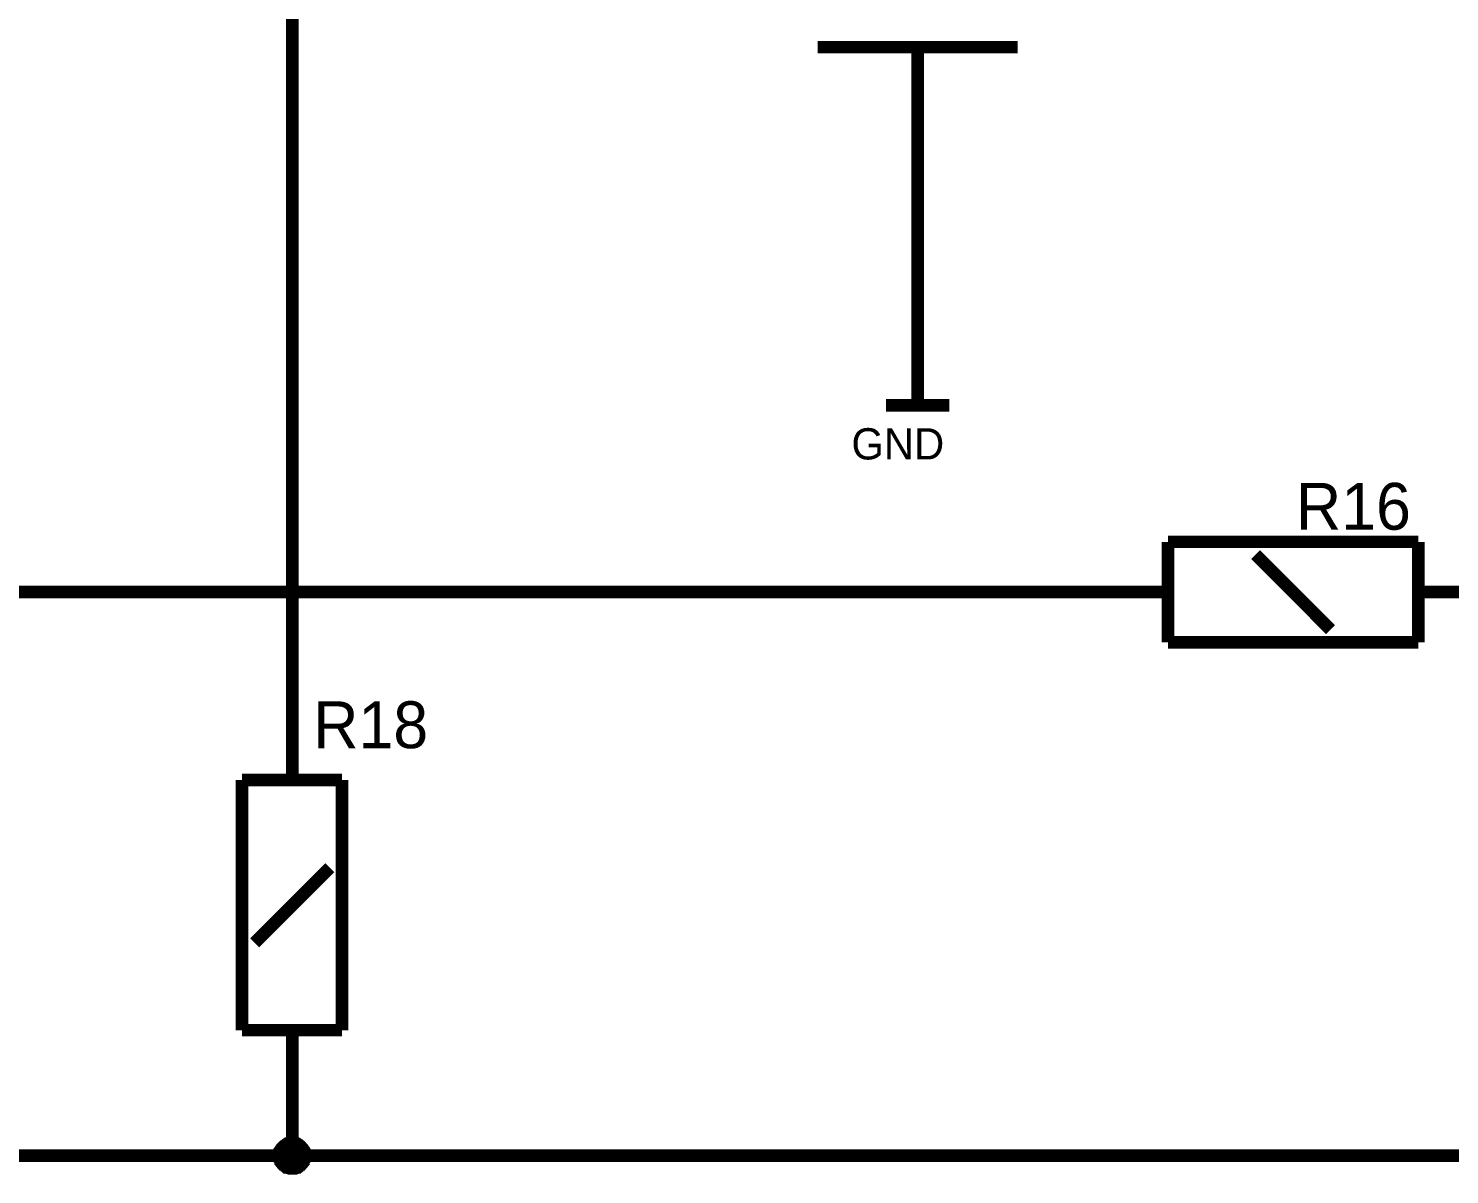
# Model space of a CAD drawing. Header units: millimetres. Extents: x 2.64 to 11.44, y 2.16 to 8.68.
# Drawn here: x 4.073 to 5.399, y 2.203 to 3.273 of the extents above; entities that cross this region are included whole.
import ezdxf

# ---------------------------------------------------------------- set-up
doc = ezdxf.new("R2010")
doc.units = ezdxf.units.MM
doc.header["$MEASUREMENT"] = 0
doc.layers.add('Sheet', color=255, linetype='Continuous')

msp = doc.modelspace()

# ---------------------------------------------------------------- linework, layer by layer
at = {"layer": 'Sheet', "const_width": 0.0118}
for points in [[(4.3189, 2.6883), (4.3189, 3.6818)], [(4.9958, 3.2552), (4.8093, 3.2552)], [(4.9026, 3.2552), (4.9026, 3.1555)], [(4.9026, 2.9802), (4.9026, 3.1555)], [(4.9026, 2.9802), (4.9026, 2.921)], [(4.873, 2.921), (4.9322, 2.921)], [(3.8516, 2.2207), (4.3189, 2.2207), (6.1287, 2.2207), (7.5304, 2.2207), (7.5304, 2.8636)], [(5.3698, 2.7935), (5.136, 2.7935)], [(5.136, 2.7935), (5.136, 2.6997)], [(5.3698, 2.6997), (5.3698, 2.7935)], [(5.2879, 2.7115), (5.2179, 2.7816)], [(3.8516, 2.6883), (3.8516, 2.7466), (5.0195, 2.7466)], [(5.136, 2.7466), (5.0195, 2.7466)], [(5.3698, 2.7466), (5.4867, 2.7466)], [(4.3189, 2.5713), (4.3189, 2.6883)], [(5.136, 2.6997), (5.3698, 2.6997)], [(4.272, 2.5713), (4.272, 2.3377)], [(4.3653, 2.5713), (4.272, 2.5713)], [(4.3653, 2.3377), (4.3653, 2.5713)], [(4.2838, 2.4192), (4.3539, 2.4893)], [(4.272, 2.3377), (4.3653, 2.3377)], [(4.3189, 2.3377), (4.3189, 2.2207)], [(4.3066, 2.2207), (4.3066, 2.2211), (4.3066, 2.222), (4.3066, 2.2225), (4.307, 2.2229), (4.307, 2.2234), (4.307, 2.2243), (4.3075, 2.2248), (4.3075, 2.2252), (4.308, 2.2257), (4.308, 2.2261), (4.3084, 2.2266), (4.3089, 2.227), (4.3089, 2.2275), (4.3093, 2.2279), (4.3098, 2.2284), (4.3102, 2.2289), (4.3107, 2.2293), (4.3111, 2.2298), (4.3116, 2.2302), (4.3121, 2.2302), (4.3125, 2.2307), (4.313, 2.2311), (4.3134, 2.2311), (4.3139, 2.2316), (4.3148, 2.2316), (4.3152, 2.232), (4.3157, 2.232), (4.3166, 2.232), (4.3171, 2.2325), (4.3175, 2.2325), (4.3184, 2.2325), (4.3189, 2.2325)], [(4.3066, 2.2207), (4.3066, 2.2211), (4.3066, 2.222), (4.3066, 2.2225), (4.307, 2.2229), (4.307, 2.2234), (4.307, 2.2243), (4.3075, 2.2248), (4.3075, 2.2252), (4.308, 2.2257), (4.308, 2.2261), (4.3084, 2.2266), (4.3089, 2.227), (4.3089, 2.2275), (4.3093, 2.2279), (4.3098, 2.2284), (4.3102, 2.2289), (4.3107, 2.2293), (4.3111, 2.2298), (4.3116, 2.2302), (4.3121, 2.2302), (4.3125, 2.2307), (4.313, 2.2311), (4.3134, 2.2311), (4.3139, 2.2316), (4.3148, 2.2316), (4.3152, 2.232), (4.3157, 2.232), (4.3166, 2.232), (4.3171, 2.2325), (4.3175, 2.2325), (4.3184, 2.2325), (4.3189, 2.2325)], [(4.3066, 2.2207), (4.3066, 2.2211), (4.3066, 2.222), (4.3066, 2.2225), (4.307, 2.2229), (4.307, 2.2234), (4.307, 2.2243), (4.3075, 2.2248), (4.3075, 2.2252), (4.308, 2.2257), (4.308, 2.2261), (4.3084, 2.2266), (4.3089, 2.227), (4.3089, 2.2275), (4.3093, 2.2279), (4.3098, 2.2284), (4.3102, 2.2289), (4.3107, 2.2293), (4.3111, 2.2298), (4.3116, 2.2302), (4.3121, 2.2302), (4.3125, 2.2307), (4.313, 2.2311), (4.3134, 2.2311), (4.3139, 2.2316), (4.3148, 2.2316), (4.3152, 2.232), (4.3157, 2.232), (4.3166, 2.232), (4.3171, 2.2325), (4.3175, 2.2325), (4.3184, 2.2325), (4.3189, 2.2325)], [(4.3066, 2.2207), (4.3066, 2.2211), (4.3066, 2.222), (4.3066, 2.2225), (4.307, 2.2229), (4.307, 2.2234), (4.307, 2.2243), (4.3075, 2.2248), (4.3075, 2.2252), (4.308, 2.2257), (4.308, 2.2261), (4.3084, 2.2266), (4.3089, 2.227), (4.3089, 2.2275), (4.3093, 2.2279), (4.3098, 2.2284), (4.3102, 2.2289), (4.3107, 2.2293), (4.3111, 2.2298), (4.3116, 2.2302), (4.3121, 2.2302), (4.3125, 2.2307), (4.313, 2.2311), (4.3134, 2.2311), (4.3139, 2.2316), (4.3148, 2.2316), (4.3152, 2.232), (4.3157, 2.232), (4.3166, 2.232), (4.3171, 2.2325), (4.3175, 2.2325), (4.3184, 2.2325), (4.3189, 2.2325)], [(4.3066, 2.2207), (4.3066, 2.2211), (4.3066, 2.222), (4.3066, 2.2225), (4.307, 2.2229), (4.307, 2.2234), (4.307, 2.2243), (4.3075, 2.2248), (4.3075, 2.2252), (4.308, 2.2257), (4.308, 2.2261), (4.3084, 2.2266), (4.3089, 2.227), (4.3089, 2.2275), (4.3093, 2.2279), (4.3098, 2.2284), (4.3102, 2.2289), (4.3107, 2.2293), (4.3111, 2.2298), (4.3116, 2.2302), (4.3121, 2.2302), (4.3125, 2.2307), (4.313, 2.2311), (4.3134, 2.2311), (4.3139, 2.2316), (4.3148, 2.2316), (4.3152, 2.232), (4.3157, 2.232), (4.3166, 2.232), (4.3171, 2.2325), (4.3175, 2.2325), (4.3184, 2.2325), (4.3189, 2.2325)], [(4.3066, 2.2207), (4.3066, 2.2211), (4.3066, 2.222), (4.3066, 2.2225), (4.307, 2.2229), (4.307, 2.2234), (4.307, 2.2243), (4.3075, 2.2248), (4.3075, 2.2252), (4.308, 2.2257), (4.308, 2.2261), (4.3084, 2.2266), (4.3089, 2.227), (4.3089, 2.2275), (4.3093, 2.2279), (4.3098, 2.2284), (4.3102, 2.2289), (4.3107, 2.2293), (4.3111, 2.2298), (4.3116, 2.2302), (4.3121, 2.2302), (4.3125, 2.2307), (4.313, 2.2311), (4.3134, 2.2311), (4.3139, 2.2316), (4.3148, 2.2316), (4.3152, 2.232), (4.3157, 2.232), (4.3166, 2.232), (4.3171, 2.2325), (4.3175, 2.2325), (4.3184, 2.2325), (4.3189, 2.2325)], [(4.3066, 2.2207), (4.3066, 2.2211), (4.3066, 2.222), (4.3066, 2.2225), (4.307, 2.2229), (4.307, 2.2234), (4.307, 2.2243), (4.3075, 2.2248), (4.3075, 2.2252), (4.308, 2.2257), (4.308, 2.2261), (4.3084, 2.2266), (4.3089, 2.227), (4.3089, 2.2275), (4.3093, 2.2279), (4.3098, 2.2284), (4.3102, 2.2289), (4.3107, 2.2293), (4.3111, 2.2298), (4.3116, 2.2302), (4.3121, 2.2302), (4.3125, 2.2307), (4.313, 2.2311), (4.3134, 2.2311), (4.3139, 2.2316), (4.3148, 2.2316), (4.3152, 2.232), (4.3157, 2.232), (4.3166, 2.232), (4.3171, 2.2325), (4.3175, 2.2325), (4.3184, 2.2325), (4.3189, 2.2325)], [(4.3066, 2.2207), (4.3066, 2.2211), (4.3066, 2.222), (4.3066, 2.2225), (4.307, 2.2229), (4.307, 2.2234), (4.307, 2.2243), (4.3075, 2.2248), (4.3075, 2.2252), (4.308, 2.2257), (4.308, 2.2261), (4.3084, 2.2266), (4.3089, 2.227), (4.3089, 2.2275), (4.3093, 2.2279), (4.3098, 2.2284), (4.3102, 2.2289), (4.3107, 2.2293), (4.3111, 2.2298), (4.3116, 2.2302), (4.3121, 2.2302), (4.3125, 2.2307), (4.313, 2.2311), (4.3134, 2.2311), (4.3139, 2.2316), (4.3148, 2.2316), (4.3152, 2.232), (4.3157, 2.232), (4.3166, 2.232), (4.3171, 2.2325), (4.3175, 2.2325), (4.3184, 2.2325), (4.3189, 2.2325)], [(4.3066, 2.2207), (4.3066, 2.2211), (4.3066, 2.222), (4.3066, 2.2225), (4.307, 2.2229), (4.307, 2.2234), (4.307, 2.2243), (4.3075, 2.2248), (4.3075, 2.2252), (4.308, 2.2257), (4.308, 2.2261), (4.3084, 2.2266), (4.3089, 2.227), (4.3089, 2.2275), (4.3093, 2.2279), (4.3098, 2.2284), (4.3102, 2.2289), (4.3107, 2.2293), (4.3111, 2.2298), (4.3116, 2.2302), (4.3121, 2.2302), (4.3125, 2.2307), (4.313, 2.2311), (4.3134, 2.2311), (4.3139, 2.2316), (4.3148, 2.2316), (4.3152, 2.232), (4.3157, 2.232), (4.3166, 2.232), (4.3171, 2.2325), (4.3175, 2.2325), (4.3184, 2.2325), (4.3189, 2.2325)], [(4.3066, 2.2207), (4.3066, 2.2211), (4.3066, 2.222), (4.3066, 2.2225), (4.307, 2.2229), (4.307, 2.2234), (4.307, 2.2243), (4.3075, 2.2248), (4.3075, 2.2252), (4.308, 2.2257), (4.308, 2.2261), (4.3084, 2.2266), (4.3089, 2.227), (4.3089, 2.2275), (4.3093, 2.2279), (4.3098, 2.2284), (4.3102, 2.2289), (4.3107, 2.2293), (4.3111, 2.2298), (4.3116, 2.2302), (4.3121, 2.2302), (4.3125, 2.2307), (4.313, 2.2311), (4.3134, 2.2311), (4.3139, 2.2316), (4.3148, 2.2316), (4.3152, 2.232), (4.3157, 2.232), (4.3166, 2.232), (4.3171, 2.2325), (4.3175, 2.2325), (4.3184, 2.2325), (4.3189, 2.2325)], [(4.3189, 2.2325), (4.3189, 2.2325)], [(4.3189, 2.2325), (4.3193, 2.2325), (4.3202, 2.2325), (4.3207, 2.2325), (4.3211, 2.232), (4.3216, 2.232), (4.3225, 2.232), (4.323, 2.2316), (4.3234, 2.2316), (4.3239, 2.2311), (4.3243, 2.2311), (4.3248, 2.2307), (4.3252, 2.2302), (4.3257, 2.2302), (4.3262, 2.2298), (4.3266, 2.2293), (4.3271, 2.2289), (4.3275, 2.2284), (4.328, 2.2279), (4.3284, 2.2275), (4.3284, 2.227), (4.3289, 2.2266), (4.3293, 2.2261), (4.3293, 2.2257), (4.3298, 2.2252), (4.3298, 2.2248), (4.3302, 2.2243), (4.3302, 2.2234), (4.3302, 2.2229), (4.3307, 2.2225), (4.3307, 2.222), (4.3307, 2.2211), (4.3307, 2.2207)], [(4.3189, 2.2325), (4.3189, 2.2325)], [(4.3189, 2.2325), (4.3193, 2.2325), (4.3202, 2.2325), (4.3207, 2.2325), (4.3211, 2.232), (4.3216, 2.232), (4.3225, 2.232), (4.323, 2.2316), (4.3234, 2.2316), (4.3239, 2.2311), (4.3243, 2.2311), (4.3248, 2.2307), (4.3252, 2.2302), (4.3257, 2.2302), (4.3262, 2.2298), (4.3266, 2.2293), (4.3271, 2.2289), (4.3275, 2.2284), (4.328, 2.2279), (4.3284, 2.2275), (4.3284, 2.227), (4.3289, 2.2266), (4.3293, 2.2261), (4.3293, 2.2257), (4.3298, 2.2252), (4.3298, 2.2248), (4.3302, 2.2243), (4.3302, 2.2234), (4.3302, 2.2229), (4.3307, 2.2225), (4.3307, 2.222), (4.3307, 2.2211), (4.3307, 2.2207)], [(4.3189, 2.2325), (4.3189, 2.2325)], [(4.3189, 2.2325), (4.3193, 2.2325), (4.3202, 2.2325), (4.3207, 2.2325), (4.3211, 2.232), (4.3216, 2.232), (4.3225, 2.232), (4.323, 2.2316), (4.3234, 2.2316), (4.3239, 2.2311), (4.3243, 2.2311), (4.3248, 2.2307), (4.3252, 2.2302), (4.3257, 2.2302), (4.3262, 2.2298), (4.3266, 2.2293), (4.3271, 2.2289), (4.3275, 2.2284), (4.328, 2.2279), (4.3284, 2.2275), (4.3284, 2.227), (4.3289, 2.2266), (4.3293, 2.2261), (4.3293, 2.2257), (4.3298, 2.2252), (4.3298, 2.2248), (4.3302, 2.2243), (4.3302, 2.2234), (4.3302, 2.2229), (4.3307, 2.2225), (4.3307, 2.222), (4.3307, 2.2211), (4.3307, 2.2207)], [(4.3189, 2.2325), (4.3189, 2.2325)], [(4.3189, 2.2325), (4.3193, 2.2325), (4.3202, 2.2325), (4.3207, 2.2325), (4.3211, 2.232), (4.3216, 2.232), (4.3225, 2.232), (4.323, 2.2316), (4.3234, 2.2316), (4.3239, 2.2311), (4.3243, 2.2311), (4.3248, 2.2307), (4.3252, 2.2302), (4.3257, 2.2302), (4.3262, 2.2298), (4.3266, 2.2293), (4.3271, 2.2289), (4.3275, 2.2284), (4.328, 2.2279), (4.3284, 2.2275), (4.3284, 2.227), (4.3289, 2.2266), (4.3293, 2.2261), (4.3293, 2.2257), (4.3298, 2.2252), (4.3298, 2.2248), (4.3302, 2.2243), (4.3302, 2.2234), (4.3302, 2.2229), (4.3307, 2.2225), (4.3307, 2.222), (4.3307, 2.2211), (4.3307, 2.2207)], [(4.3189, 2.2325), (4.3189, 2.2325)], [(4.3189, 2.2325), (4.3193, 2.2325), (4.3202, 2.2325), (4.3207, 2.2325), (4.3211, 2.232), (4.3216, 2.232), (4.3225, 2.232), (4.323, 2.2316), (4.3234, 2.2316), (4.3239, 2.2311), (4.3243, 2.2311), (4.3248, 2.2307), (4.3252, 2.2302), (4.3257, 2.2302), (4.3262, 2.2298), (4.3266, 2.2293), (4.3271, 2.2289), (4.3275, 2.2284), (4.328, 2.2279), (4.3284, 2.2275), (4.3284, 2.227), (4.3289, 2.2266), (4.3293, 2.2261), (4.3293, 2.2257), (4.3298, 2.2252), (4.3298, 2.2248), (4.3302, 2.2243), (4.3302, 2.2234), (4.3302, 2.2229), (4.3307, 2.2225), (4.3307, 2.222), (4.3307, 2.2211), (4.3307, 2.2207)], [(4.3189, 2.2325), (4.3189, 2.2325)], [(4.3189, 2.2325), (4.3193, 2.2325), (4.3202, 2.2325), (4.3207, 2.2325), (4.3211, 2.232), (4.3216, 2.232), (4.3225, 2.232), (4.323, 2.2316), (4.3234, 2.2316), (4.3239, 2.2311), (4.3243, 2.2311), (4.3248, 2.2307), (4.3252, 2.2302), (4.3257, 2.2302), (4.3262, 2.2298), (4.3266, 2.2293), (4.3271, 2.2289), (4.3275, 2.2284), (4.328, 2.2279), (4.3284, 2.2275), (4.3284, 2.227), (4.3289, 2.2266), (4.3293, 2.2261), (4.3293, 2.2257), (4.3298, 2.2252), (4.3298, 2.2248), (4.3302, 2.2243), (4.3302, 2.2234), (4.3302, 2.2229), (4.3307, 2.2225), (4.3307, 2.222), (4.3307, 2.2211), (4.3307, 2.2207)], [(4.3189, 2.2325), (4.3189, 2.2325)], [(4.3189, 2.2325), (4.3193, 2.2325), (4.3202, 2.2325), (4.3207, 2.2325), (4.3211, 2.232), (4.3216, 2.232), (4.3225, 2.232), (4.323, 2.2316), (4.3234, 2.2316), (4.3239, 2.2311), (4.3243, 2.2311), (4.3248, 2.2307), (4.3252, 2.2302), (4.3257, 2.2302), (4.3262, 2.2298), (4.3266, 2.2293), (4.3271, 2.2289), (4.3275, 2.2284), (4.328, 2.2279), (4.3284, 2.2275), (4.3284, 2.227), (4.3289, 2.2266), (4.3293, 2.2261), (4.3293, 2.2257), (4.3298, 2.2252), (4.3298, 2.2248), (4.3302, 2.2243), (4.3302, 2.2234), (4.3302, 2.2229), (4.3307, 2.2225), (4.3307, 2.222), (4.3307, 2.2211), (4.3307, 2.2207)], [(4.3189, 2.2325), (4.3189, 2.2325)], [(4.3189, 2.2325), (4.3193, 2.2325), (4.3202, 2.2325), (4.3207, 2.2325), (4.3211, 2.232), (4.3216, 2.232), (4.3225, 2.232), (4.323, 2.2316), (4.3234, 2.2316), (4.3239, 2.2311), (4.3243, 2.2311), (4.3248, 2.2307), (4.3252, 2.2302), (4.3257, 2.2302), (4.3262, 2.2298), (4.3266, 2.2293), (4.3271, 2.2289), (4.3275, 2.2284), (4.328, 2.2279), (4.3284, 2.2275), (4.3284, 2.227), (4.3289, 2.2266), (4.3293, 2.2261), (4.3293, 2.2257), (4.3298, 2.2252), (4.3298, 2.2248), (4.3302, 2.2243), (4.3302, 2.2234), (4.3302, 2.2229), (4.3307, 2.2225), (4.3307, 2.222), (4.3307, 2.2211), (4.3307, 2.2207)], [(4.3189, 2.2325), (4.3189, 2.2325)], [(4.3189, 2.2325), (4.3193, 2.2325), (4.3202, 2.2325), (4.3207, 2.2325), (4.3211, 2.232), (4.3216, 2.232), (4.3225, 2.232), (4.323, 2.2316), (4.3234, 2.2316), (4.3239, 2.2311), (4.3243, 2.2311), (4.3248, 2.2307), (4.3252, 2.2302), (4.3257, 2.2302), (4.3262, 2.2298), (4.3266, 2.2293), (4.3271, 2.2289), (4.3275, 2.2284), (4.328, 2.2279), (4.3284, 2.2275), (4.3284, 2.227), (4.3289, 2.2266), (4.3293, 2.2261), (4.3293, 2.2257), (4.3298, 2.2252), (4.3298, 2.2248), (4.3302, 2.2243), (4.3302, 2.2234), (4.3302, 2.2229), (4.3307, 2.2225), (4.3307, 2.222), (4.3307, 2.2211), (4.3307, 2.2207)], [(4.3189, 2.2325), (4.3189, 2.2325)], [(4.3189, 2.2325), (4.3193, 2.2325), (4.3202, 2.2325), (4.3207, 2.2325), (4.3211, 2.232), (4.3216, 2.232), (4.3225, 2.232), (4.323, 2.2316), (4.3234, 2.2316), (4.3239, 2.2311), (4.3243, 2.2311), (4.3248, 2.2307), (4.3252, 2.2302), (4.3257, 2.2302), (4.3262, 2.2298), (4.3266, 2.2293), (4.3271, 2.2289), (4.3275, 2.2284), (4.328, 2.2279), (4.3284, 2.2275), (4.3284, 2.227), (4.3289, 2.2266), (4.3293, 2.2261), (4.3293, 2.2257), (4.3298, 2.2252), (4.3298, 2.2248), (4.3302, 2.2243), (4.3302, 2.2234), (4.3302, 2.2229), (4.3307, 2.2225), (4.3307, 2.222), (4.3307, 2.2211), (4.3307, 2.2207)], [(4.3189, 2.2088), (4.3184, 2.2088), (4.3175, 2.2088), (4.3171, 2.2088), (4.3166, 2.2093), (4.3157, 2.2093), (4.3152, 2.2093), (4.3148, 2.2097), (4.3139, 2.2097), (4.3134, 2.2097), (4.313, 2.2102), (4.3125, 2.2106), (4.3121, 2.2106), (4.3116, 2.2111), (4.3111, 2.2115), (4.3107, 2.212), (4.3102, 2.212), (4.3098, 2.2125), (4.3093, 2.2129), (4.3089, 2.2134), (4.3089, 2.2138), (4.3084, 2.2143), (4.308, 2.2147), (4.308, 2.2152), (4.3075, 2.2161), (4.3075, 2.2166), (4.307, 2.217), (4.307, 2.2175), (4.307, 2.2184), (4.3066, 2.2188), (4.3066, 2.2193), (4.3066, 2.2202), (4.3066, 2.2207)], [(4.3066, 2.2207), (4.3066, 2.2207)], [(4.3189, 2.2088), (4.3184, 2.2088), (4.3175, 2.2088), (4.3171, 2.2088), (4.3166, 2.2093), (4.3157, 2.2093), (4.3152, 2.2093), (4.3148, 2.2097), (4.3139, 2.2097), (4.3134, 2.2097), (4.313, 2.2102), (4.3125, 2.2106), (4.3121, 2.2106), (4.3116, 2.2111), (4.3111, 2.2115), (4.3107, 2.212), (4.3102, 2.212), (4.3098, 2.2125), (4.3093, 2.2129), (4.3089, 2.2134), (4.3089, 2.2138), (4.3084, 2.2143), (4.308, 2.2147), (4.308, 2.2152), (4.3075, 2.2161), (4.3075, 2.2166), (4.307, 2.217), (4.307, 2.2175), (4.307, 2.2184), (4.3066, 2.2188), (4.3066, 2.2193), (4.3066, 2.2202), (4.3066, 2.2207)], [(4.3066, 2.2207), (4.3066, 2.2207)], [(4.3189, 2.2088), (4.3184, 2.2088), (4.3175, 2.2088), (4.3171, 2.2088), (4.3166, 2.2093), (4.3157, 2.2093), (4.3152, 2.2093), (4.3148, 2.2097), (4.3139, 2.2097), (4.3134, 2.2097), (4.313, 2.2102), (4.3125, 2.2106), (4.3121, 2.2106), (4.3116, 2.2111), (4.3111, 2.2115), (4.3107, 2.212), (4.3102, 2.212), (4.3098, 2.2125), (4.3093, 2.2129), (4.3089, 2.2134), (4.3089, 2.2138), (4.3084, 2.2143), (4.308, 2.2147), (4.308, 2.2152), (4.3075, 2.2161), (4.3075, 2.2166), (4.307, 2.217), (4.307, 2.2175), (4.307, 2.2184), (4.3066, 2.2188), (4.3066, 2.2193), (4.3066, 2.2202), (4.3066, 2.2207)], [(4.3066, 2.2207), (4.3066, 2.2207)], [(4.3189, 2.2088), (4.3184, 2.2088), (4.3175, 2.2088), (4.3171, 2.2088), (4.3166, 2.2093), (4.3157, 2.2093), (4.3152, 2.2093), (4.3148, 2.2097), (4.3139, 2.2097), (4.3134, 2.2097), (4.313, 2.2102), (4.3125, 2.2106), (4.3121, 2.2106), (4.3116, 2.2111), (4.3111, 2.2115), (4.3107, 2.212), (4.3102, 2.212), (4.3098, 2.2125), (4.3093, 2.2129), (4.3089, 2.2134), (4.3089, 2.2138), (4.3084, 2.2143), (4.308, 2.2147), (4.308, 2.2152), (4.3075, 2.2161), (4.3075, 2.2166), (4.307, 2.217), (4.307, 2.2175), (4.307, 2.2184), (4.3066, 2.2188), (4.3066, 2.2193), (4.3066, 2.2202), (4.3066, 2.2207)], [(4.3066, 2.2207), (4.3066, 2.2207)], [(4.3189, 2.2088), (4.3184, 2.2088), (4.3175, 2.2088), (4.3171, 2.2088), (4.3166, 2.2093), (4.3157, 2.2093), (4.3152, 2.2093), (4.3148, 2.2097), (4.3139, 2.2097), (4.3134, 2.2097), (4.313, 2.2102), (4.3125, 2.2106), (4.3121, 2.2106), (4.3116, 2.2111), (4.3111, 2.2115), (4.3107, 2.212), (4.3102, 2.212), (4.3098, 2.2125), (4.3093, 2.2129), (4.3089, 2.2134), (4.3089, 2.2138), (4.3084, 2.2143), (4.308, 2.2147), (4.308, 2.2152), (4.3075, 2.2161), (4.3075, 2.2166), (4.307, 2.217), (4.307, 2.2175), (4.307, 2.2184), (4.3066, 2.2188), (4.3066, 2.2193), (4.3066, 2.2202), (4.3066, 2.2207)], [(4.3066, 2.2207), (4.3066, 2.2207)], [(4.3189, 2.2088), (4.3184, 2.2088), (4.3175, 2.2088), (4.3171, 2.2088), (4.3166, 2.2093), (4.3157, 2.2093), (4.3152, 2.2093), (4.3148, 2.2097), (4.3139, 2.2097), (4.3134, 2.2097), (4.313, 2.2102), (4.3125, 2.2106), (4.3121, 2.2106), (4.3116, 2.2111), (4.3111, 2.2115), (4.3107, 2.212), (4.3102, 2.212), (4.3098, 2.2125), (4.3093, 2.2129), (4.3089, 2.2134), (4.3089, 2.2138), (4.3084, 2.2143), (4.308, 2.2147), (4.308, 2.2152), (4.3075, 2.2161), (4.3075, 2.2166), (4.307, 2.217), (4.307, 2.2175), (4.307, 2.2184), (4.3066, 2.2188), (4.3066, 2.2193), (4.3066, 2.2202), (4.3066, 2.2207)], [(4.3066, 2.2207), (4.3066, 2.2207)], [(4.3189, 2.2088), (4.3184, 2.2088), (4.3175, 2.2088), (4.3171, 2.2088), (4.3166, 2.2093), (4.3157, 2.2093), (4.3152, 2.2093), (4.3148, 2.2097), (4.3139, 2.2097), (4.3134, 2.2097), (4.313, 2.2102), (4.3125, 2.2106), (4.3121, 2.2106), (4.3116, 2.2111), (4.3111, 2.2115), (4.3107, 2.212), (4.3102, 2.212), (4.3098, 2.2125), (4.3093, 2.2129), (4.3089, 2.2134), (4.3089, 2.2138), (4.3084, 2.2143), (4.308, 2.2147), (4.308, 2.2152), (4.3075, 2.2161), (4.3075, 2.2166), (4.307, 2.217), (4.307, 2.2175), (4.307, 2.2184), (4.3066, 2.2188), (4.3066, 2.2193), (4.3066, 2.2202), (4.3066, 2.2207)], [(4.3066, 2.2207), (4.3066, 2.2207)], [(4.3189, 2.2088), (4.3184, 2.2088), (4.3175, 2.2088), (4.3171, 2.2088), (4.3166, 2.2093), (4.3157, 2.2093), (4.3152, 2.2093), (4.3148, 2.2097), (4.3139, 2.2097), (4.3134, 2.2097), (4.313, 2.2102), (4.3125, 2.2106), (4.3121, 2.2106), (4.3116, 2.2111), (4.3111, 2.2115), (4.3107, 2.212), (4.3102, 2.212), (4.3098, 2.2125), (4.3093, 2.2129), (4.3089, 2.2134), (4.3089, 2.2138), (4.3084, 2.2143), (4.308, 2.2147), (4.308, 2.2152), (4.3075, 2.2161), (4.3075, 2.2166), (4.307, 2.217), (4.307, 2.2175), (4.307, 2.2184), (4.3066, 2.2188), (4.3066, 2.2193), (4.3066, 2.2202), (4.3066, 2.2207)], [(4.3066, 2.2207), (4.3066, 2.2207)], [(4.3189, 2.2088), (4.3184, 2.2088), (4.3175, 2.2088), (4.3171, 2.2088), (4.3166, 2.2093), (4.3157, 2.2093), (4.3152, 2.2093), (4.3148, 2.2097), (4.3139, 2.2097), (4.3134, 2.2097), (4.313, 2.2102), (4.3125, 2.2106), (4.3121, 2.2106), (4.3116, 2.2111), (4.3111, 2.2115), (4.3107, 2.212), (4.3102, 2.212), (4.3098, 2.2125), (4.3093, 2.2129), (4.3089, 2.2134), (4.3089, 2.2138), (4.3084, 2.2143), (4.308, 2.2147), (4.308, 2.2152), (4.3075, 2.2161), (4.3075, 2.2166), (4.307, 2.217), (4.307, 2.2175), (4.307, 2.2184), (4.3066, 2.2188), (4.3066, 2.2193), (4.3066, 2.2202), (4.3066, 2.2207)], [(4.3066, 2.2207), (4.3066, 2.2207)], [(4.3189, 2.2088), (4.3184, 2.2088), (4.3175, 2.2088), (4.3171, 2.2088), (4.3166, 2.2093), (4.3157, 2.2093), (4.3152, 2.2093), (4.3148, 2.2097), (4.3139, 2.2097), (4.3134, 2.2097), (4.313, 2.2102), (4.3125, 2.2106), (4.3121, 2.2106), (4.3116, 2.2111), (4.3111, 2.2115), (4.3107, 2.212), (4.3102, 2.212), (4.3098, 2.2125), (4.3093, 2.2129), (4.3089, 2.2134), (4.3089, 2.2138), (4.3084, 2.2143), (4.308, 2.2147), (4.308, 2.2152), (4.3075, 2.2161), (4.3075, 2.2166), (4.307, 2.217), (4.307, 2.2175), (4.307, 2.2184), (4.3066, 2.2188), (4.3066, 2.2193), (4.3066, 2.2202), (4.3066, 2.2207)], [(4.3066, 2.2207), (4.3066, 2.2207)], [(4.3307, 2.2207), (4.3307, 2.2202), (4.3307, 2.2193), (4.3307, 2.2188), (4.3302, 2.2184), (4.3302, 2.2175), (4.3302, 2.217), (4.3298, 2.2166), (4.3298, 2.2161), (4.3293, 2.2152), (4.3293, 2.2147), (4.3289, 2.2143), (4.3284, 2.2138), (4.3284, 2.2134), (4.328, 2.2129), (4.3275, 2.2125), (4.3271, 2.212), (4.3266, 2.212), (4.3262, 2.2115), (4.3257, 2.2111), (4.3252, 2.2106), (4.3248, 2.2106), (4.3243, 2.2102), (4.3239, 2.2097), (4.3234, 2.2097), (4.323, 2.2097), (4.3225, 2.2093), (4.3216, 2.2093), (4.3211, 2.2093), (4.3207, 2.2088), (4.3202, 2.2088), (4.3193, 2.2088), (4.3189, 2.2088)], [(4.3307, 2.2207), (4.3307, 2.2202), (4.3307, 2.2193), (4.3307, 2.2188), (4.3302, 2.2184), (4.3302, 2.2175), (4.3302, 2.217), (4.3298, 2.2166), (4.3298, 2.2161), (4.3293, 2.2152), (4.3293, 2.2147), (4.3289, 2.2143), (4.3284, 2.2138), (4.3284, 2.2134), (4.328, 2.2129), (4.3275, 2.2125), (4.3271, 2.212), (4.3266, 2.212), (4.3262, 2.2115), (4.3257, 2.2111), (4.3252, 2.2106), (4.3248, 2.2106), (4.3243, 2.2102), (4.3239, 2.2097), (4.3234, 2.2097), (4.323, 2.2097), (4.3225, 2.2093), (4.3216, 2.2093), (4.3211, 2.2093), (4.3207, 2.2088), (4.3202, 2.2088), (4.3193, 2.2088), (4.3189, 2.2088)], [(4.3307, 2.2207), (4.3307, 2.2202), (4.3307, 2.2193), (4.3307, 2.2188), (4.3302, 2.2184), (4.3302, 2.2175), (4.3302, 2.217), (4.3298, 2.2166), (4.3298, 2.2161), (4.3293, 2.2152), (4.3293, 2.2147), (4.3289, 2.2143), (4.3284, 2.2138), (4.3284, 2.2134), (4.328, 2.2129), (4.3275, 2.2125), (4.3271, 2.212), (4.3266, 2.212), (4.3262, 2.2115), (4.3257, 2.2111), (4.3252, 2.2106), (4.3248, 2.2106), (4.3243, 2.2102), (4.3239, 2.2097), (4.3234, 2.2097), (4.323, 2.2097), (4.3225, 2.2093), (4.3216, 2.2093), (4.3211, 2.2093), (4.3207, 2.2088), (4.3202, 2.2088), (4.3193, 2.2088), (4.3189, 2.2088)], [(4.3307, 2.2207), (4.3307, 2.2202), (4.3307, 2.2193), (4.3307, 2.2188), (4.3302, 2.2184), (4.3302, 2.2175), (4.3302, 2.217), (4.3298, 2.2166), (4.3298, 2.2161), (4.3293, 2.2152), (4.3293, 2.2147), (4.3289, 2.2143), (4.3284, 2.2138), (4.3284, 2.2134), (4.328, 2.2129), (4.3275, 2.2125), (4.3271, 2.212), (4.3266, 2.212), (4.3262, 2.2115), (4.3257, 2.2111), (4.3252, 2.2106), (4.3248, 2.2106), (4.3243, 2.2102), (4.3239, 2.2097), (4.3234, 2.2097), (4.323, 2.2097), (4.3225, 2.2093), (4.3216, 2.2093), (4.3211, 2.2093), (4.3207, 2.2088), (4.3202, 2.2088), (4.3193, 2.2088), (4.3189, 2.2088)], [(4.3307, 2.2207), (4.3307, 2.2202), (4.3307, 2.2193), (4.3307, 2.2188), (4.3302, 2.2184), (4.3302, 2.2175), (4.3302, 2.217), (4.3298, 2.2166), (4.3298, 2.2161), (4.3293, 2.2152), (4.3293, 2.2147), (4.3289, 2.2143), (4.3284, 2.2138), (4.3284, 2.2134), (4.328, 2.2129), (4.3275, 2.2125), (4.3271, 2.212), (4.3266, 2.212), (4.3262, 2.2115), (4.3257, 2.2111), (4.3252, 2.2106), (4.3248, 2.2106), (4.3243, 2.2102), (4.3239, 2.2097), (4.3234, 2.2097), (4.323, 2.2097), (4.3225, 2.2093), (4.3216, 2.2093), (4.3211, 2.2093), (4.3207, 2.2088), (4.3202, 2.2088), (4.3193, 2.2088), (4.3189, 2.2088)], [(4.3307, 2.2207), (4.3307, 2.2202), (4.3307, 2.2193), (4.3307, 2.2188), (4.3302, 2.2184), (4.3302, 2.2175), (4.3302, 2.217), (4.3298, 2.2166), (4.3298, 2.2161), (4.3293, 2.2152), (4.3293, 2.2147), (4.3289, 2.2143), (4.3284, 2.2138), (4.3284, 2.2134), (4.328, 2.2129), (4.3275, 2.2125), (4.3271, 2.212), (4.3266, 2.212), (4.3262, 2.2115), (4.3257, 2.2111), (4.3252, 2.2106), (4.3248, 2.2106), (4.3243, 2.2102), (4.3239, 2.2097), (4.3234, 2.2097), (4.323, 2.2097), (4.3225, 2.2093), (4.3216, 2.2093), (4.3211, 2.2093), (4.3207, 2.2088), (4.3202, 2.2088), (4.3193, 2.2088), (4.3189, 2.2088)], [(4.3307, 2.2207), (4.3307, 2.2202), (4.3307, 2.2193), (4.3307, 2.2188), (4.3302, 2.2184), (4.3302, 2.2175), (4.3302, 2.217), (4.3298, 2.2166), (4.3298, 2.2161), (4.3293, 2.2152), (4.3293, 2.2147), (4.3289, 2.2143), (4.3284, 2.2138), (4.3284, 2.2134), (4.328, 2.2129), (4.3275, 2.2125), (4.3271, 2.212), (4.3266, 2.212), (4.3262, 2.2115), (4.3257, 2.2111), (4.3252, 2.2106), (4.3248, 2.2106), (4.3243, 2.2102), (4.3239, 2.2097), (4.3234, 2.2097), (4.323, 2.2097), (4.3225, 2.2093), (4.3216, 2.2093), (4.3211, 2.2093), (4.3207, 2.2088), (4.3202, 2.2088), (4.3193, 2.2088), (4.3189, 2.2088)], [(4.3307, 2.2207), (4.3307, 2.2202), (4.3307, 2.2193), (4.3307, 2.2188), (4.3302, 2.2184), (4.3302, 2.2175), (4.3302, 2.217), (4.3298, 2.2166), (4.3298, 2.2161), (4.3293, 2.2152), (4.3293, 2.2147), (4.3289, 2.2143), (4.3284, 2.2138), (4.3284, 2.2134), (4.328, 2.2129), (4.3275, 2.2125), (4.3271, 2.212), (4.3266, 2.212), (4.3262, 2.2115), (4.3257, 2.2111), (4.3252, 2.2106), (4.3248, 2.2106), (4.3243, 2.2102), (4.3239, 2.2097), (4.3234, 2.2097), (4.323, 2.2097), (4.3225, 2.2093), (4.3216, 2.2093), (4.3211, 2.2093), (4.3207, 2.2088), (4.3202, 2.2088), (4.3193, 2.2088), (4.3189, 2.2088)], [(4.3307, 2.2207), (4.3307, 2.2202), (4.3307, 2.2193), (4.3307, 2.2188), (4.3302, 2.2184), (4.3302, 2.2175), (4.3302, 2.217), (4.3298, 2.2166), (4.3298, 2.2161), (4.3293, 2.2152), (4.3293, 2.2147), (4.3289, 2.2143), (4.3284, 2.2138), (4.3284, 2.2134), (4.328, 2.2129), (4.3275, 2.2125), (4.3271, 2.212), (4.3266, 2.212), (4.3262, 2.2115), (4.3257, 2.2111), (4.3252, 2.2106), (4.3248, 2.2106), (4.3243, 2.2102), (4.3239, 2.2097), (4.3234, 2.2097), (4.323, 2.2097), (4.3225, 2.2093), (4.3216, 2.2093), (4.3211, 2.2093), (4.3207, 2.2088), (4.3202, 2.2088), (4.3193, 2.2088), (4.3189, 2.2088)], [(4.3307, 2.2207), (4.3307, 2.2202), (4.3307, 2.2193), (4.3307, 2.2188), (4.3302, 2.2184), (4.3302, 2.2175), (4.3302, 2.217), (4.3298, 2.2166), (4.3298, 2.2161), (4.3293, 2.2152), (4.3293, 2.2147), (4.3289, 2.2143), (4.3284, 2.2138), (4.3284, 2.2134), (4.328, 2.2129), (4.3275, 2.2125), (4.3271, 2.212), (4.3266, 2.212), (4.3262, 2.2115), (4.3257, 2.2111), (4.3252, 2.2106), (4.3248, 2.2106), (4.3243, 2.2102), (4.3239, 2.2097), (4.3234, 2.2097), (4.323, 2.2097), (4.3225, 2.2093), (4.3216, 2.2093), (4.3211, 2.2093), (4.3207, 2.2088), (4.3202, 2.2088), (4.3193, 2.2088), (4.3189, 2.2088)], [(4.3307, 2.2207), (4.3307, 2.2207), (4.3307, 2.2207), (4.3307, 2.2207), (4.3307, 2.2207), (4.3307, 2.2207), (4.3307, 2.2207), (4.3307, 2.2207), (4.3307, 2.2207), (4.3307, 2.2207), (4.3307, 2.2207), (4.3307, 2.2207), (4.3307, 2.2207), (4.3307, 2.2207), (4.3307, 2.2207), (4.3307, 2.2207), (4.3307, 2.2207), (4.3307, 2.2207), (4.3307, 2.2207), (4.3307, 2.2207), (4.3307, 2.2207), (4.3307, 2.2207), (4.3307, 2.2207), (4.3307, 2.2207), (4.3307, 2.2207), (4.3307, 2.2207), (4.3307, 2.2207), (4.3307, 2.2207), (4.3307, 2.2207), (4.3307, 2.2207), (4.3307, 2.2207), (4.3307, 2.2207), (4.3307, 2.2207)], [(4.3307, 2.2207), (4.3307, 2.2207)], [(4.3307, 2.2207), (4.3307, 2.2207), (4.3307, 2.2207), (4.3307, 2.2207), (4.3307, 2.2207), (4.3307, 2.2207), (4.3307, 2.2207), (4.3307, 2.2207), (4.3307, 2.2207), (4.3307, 2.2207), (4.3307, 2.2207), (4.3307, 2.2207), (4.3307, 2.2207), (4.3307, 2.2207), (4.3307, 2.2207), (4.3307, 2.2207), (4.3307, 2.2207), (4.3307, 2.2207), (4.3307, 2.2207), (4.3307, 2.2207), (4.3307, 2.2207), (4.3307, 2.2207), (4.3307, 2.2207), (4.3307, 2.2207), (4.3307, 2.2207), (4.3307, 2.2207), (4.3307, 2.2207), (4.3307, 2.2207), (4.3307, 2.2207), (4.3307, 2.2207), (4.3307, 2.2207), (4.3307, 2.2207), (4.3307, 2.2207)], [(4.3307, 2.2207), (4.3307, 2.2207)], [(4.3307, 2.2207), (4.3307, 2.2207), (4.3307, 2.2207), (4.3307, 2.2207), (4.3307, 2.2207), (4.3307, 2.2207), (4.3307, 2.2207), (4.3307, 2.2207), (4.3307, 2.2207), (4.3307, 2.2207), (4.3307, 2.2207), (4.3307, 2.2207), (4.3307, 2.2207), (4.3307, 2.2207), (4.3307, 2.2207), (4.3307, 2.2207), (4.3307, 2.2207), (4.3307, 2.2207), (4.3307, 2.2207), (4.3307, 2.2207), (4.3307, 2.2207), (4.3307, 2.2207), (4.3307, 2.2207), (4.3307, 2.2207), (4.3307, 2.2207), (4.3307, 2.2207), (4.3307, 2.2207), (4.3307, 2.2207), (4.3307, 2.2207), (4.3307, 2.2207), (4.3307, 2.2207), (4.3307, 2.2207), (4.3307, 2.2207)], [(4.3307, 2.2207), (4.3307, 2.2207)], [(4.3307, 2.2207), (4.3307, 2.2207), (4.3307, 2.2207), (4.3307, 2.2207), (4.3307, 2.2207), (4.3307, 2.2207), (4.3307, 2.2207), (4.3307, 2.2207), (4.3307, 2.2207), (4.3307, 2.2207), (4.3307, 2.2207), (4.3307, 2.2207), (4.3307, 2.2207), (4.3307, 2.2207), (4.3307, 2.2207), (4.3307, 2.2207), (4.3307, 2.2207), (4.3307, 2.2207), (4.3307, 2.2207), (4.3307, 2.2207), (4.3307, 2.2207), (4.3307, 2.2207), (4.3307, 2.2207), (4.3307, 2.2207), (4.3307, 2.2207), (4.3307, 2.2207), (4.3307, 2.2207), (4.3307, 2.2207), (4.3307, 2.2207), (4.3307, 2.2207), (4.3307, 2.2207), (4.3307, 2.2207), (4.3307, 2.2207)], [(4.3307, 2.2207), (4.3307, 2.2207)], [(4.3307, 2.2207), (4.3307, 2.2207), (4.3307, 2.2207), (4.3307, 2.2207), (4.3307, 2.2207), (4.3307, 2.2207), (4.3307, 2.2207), (4.3307, 2.2207), (4.3307, 2.2207), (4.3307, 2.2207), (4.3307, 2.2207), (4.3307, 2.2207), (4.3307, 2.2207), (4.3307, 2.2207), (4.3307, 2.2207), (4.3307, 2.2207), (4.3307, 2.2207), (4.3307, 2.2207), (4.3307, 2.2207), (4.3307, 2.2207), (4.3307, 2.2207), (4.3307, 2.2207), (4.3307, 2.2207), (4.3307, 2.2207), (4.3307, 2.2207), (4.3307, 2.2207), (4.3307, 2.2207), (4.3307, 2.2207), (4.3307, 2.2207), (4.3307, 2.2207), (4.3307, 2.2207), (4.3307, 2.2207), (4.3307, 2.2207)], [(4.3307, 2.2207), (4.3307, 2.2207)], [(4.3307, 2.2207), (4.3307, 2.2207), (4.3307, 2.2207), (4.3307, 2.2207), (4.3307, 2.2207), (4.3307, 2.2207), (4.3307, 2.2207), (4.3307, 2.2207), (4.3307, 2.2207), (4.3307, 2.2207), (4.3307, 2.2207), (4.3307, 2.2207), (4.3307, 2.2207), (4.3307, 2.2207), (4.3307, 2.2207), (4.3307, 2.2207), (4.3307, 2.2207), (4.3307, 2.2207), (4.3307, 2.2207), (4.3307, 2.2207), (4.3307, 2.2207), (4.3307, 2.2207), (4.3307, 2.2207), (4.3307, 2.2207), (4.3307, 2.2207), (4.3307, 2.2207), (4.3307, 2.2207), (4.3307, 2.2207), (4.3307, 2.2207), (4.3307, 2.2207), (4.3307, 2.2207), (4.3307, 2.2207), (4.3307, 2.2207)], [(4.3307, 2.2207), (4.3307, 2.2207)], [(4.3307, 2.2207), (4.3307, 2.2207), (4.3307, 2.2207), (4.3307, 2.2207), (4.3307, 2.2207), (4.3307, 2.2207), (4.3307, 2.2207), (4.3307, 2.2207), (4.3307, 2.2207), (4.3307, 2.2207), (4.3307, 2.2207), (4.3307, 2.2207), (4.3307, 2.2207), (4.3307, 2.2207), (4.3307, 2.2207), (4.3307, 2.2207), (4.3307, 2.2207), (4.3307, 2.2207), (4.3307, 2.2207), (4.3307, 2.2207), (4.3307, 2.2207), (4.3307, 2.2207), (4.3307, 2.2207), (4.3307, 2.2207), (4.3307, 2.2207), (4.3307, 2.2207), (4.3307, 2.2207), (4.3307, 2.2207), (4.3307, 2.2207), (4.3307, 2.2207), (4.3307, 2.2207), (4.3307, 2.2207), (4.3307, 2.2207)], [(4.3307, 2.2207), (4.3307, 2.2207)], [(4.3307, 2.2207), (4.3307, 2.2207), (4.3307, 2.2207), (4.3307, 2.2207), (4.3307, 2.2207), (4.3307, 2.2207), (4.3307, 2.2207), (4.3307, 2.2207), (4.3307, 2.2207), (4.3307, 2.2207), (4.3307, 2.2207), (4.3307, 2.2207), (4.3307, 2.2207), (4.3307, 2.2207), (4.3307, 2.2207), (4.3307, 2.2207), (4.3307, 2.2207), (4.3307, 2.2207), (4.3307, 2.2207), (4.3307, 2.2207), (4.3307, 2.2207), (4.3307, 2.2207), (4.3307, 2.2207), (4.3307, 2.2207), (4.3307, 2.2207), (4.3307, 2.2207), (4.3307, 2.2207), (4.3307, 2.2207), (4.3307, 2.2207), (4.3307, 2.2207), (4.3307, 2.2207), (4.3307, 2.2207), (4.3307, 2.2207)], [(4.3307, 2.2207), (4.3307, 2.2207)], [(4.3307, 2.2207), (4.3307, 2.2207), (4.3307, 2.2207), (4.3307, 2.2207), (4.3307, 2.2207), (4.3307, 2.2207), (4.3307, 2.2207), (4.3307, 2.2207), (4.3307, 2.2207), (4.3307, 2.2207), (4.3307, 2.2207), (4.3307, 2.2207), (4.3307, 2.2207), (4.3307, 2.2207), (4.3307, 2.2207), (4.3307, 2.2207), (4.3307, 2.2207), (4.3307, 2.2207), (4.3307, 2.2207), (4.3307, 2.2207), (4.3307, 2.2207), (4.3307, 2.2207), (4.3307, 2.2207), (4.3307, 2.2207), (4.3307, 2.2207), (4.3307, 2.2207), (4.3307, 2.2207), (4.3307, 2.2207), (4.3307, 2.2207), (4.3307, 2.2207), (4.3307, 2.2207), (4.3307, 2.2207), (4.3307, 2.2207)], [(4.3307, 2.2207), (4.3307, 2.2207)], [(4.3307, 2.2207), (4.3307, 2.2207), (4.3307, 2.2207), (4.3307, 2.2207), (4.3307, 2.2207), (4.3307, 2.2207), (4.3307, 2.2207), (4.3307, 2.2207), (4.3307, 2.2207), (4.3307, 2.2207), (4.3307, 2.2207), (4.3307, 2.2207), (4.3307, 2.2207), (4.3307, 2.2207), (4.3307, 2.2207), (4.3307, 2.2207), (4.3307, 2.2207), (4.3307, 2.2207), (4.3307, 2.2207), (4.3307, 2.2207), (4.3307, 2.2207), (4.3307, 2.2207), (4.3307, 2.2207), (4.3307, 2.2207), (4.3307, 2.2207), (4.3307, 2.2207), (4.3307, 2.2207), (4.3307, 2.2207), (4.3307, 2.2207), (4.3307, 2.2207), (4.3307, 2.2207), (4.3307, 2.2207), (4.3307, 2.2207)], [(4.3307, 2.2207), (4.3307, 2.2207)]]:
    msp.add_lwpolyline(points, dxfattribs=at)

# ---------------------------------------------------------------- texts
at = {"layer": 'Sheet'}
for s, height, p in [('GND', 0.02914, (4.8407, 2.8704)), ('R16', 0.04371, (5.2556, 2.8048)), ('R18', 0.04371, (4.3384, 2.6009))]:
    msp.add_text(s, height=height, dxfattribs=at).set_placement(p)

doc.saveas('drawing.dxf')
